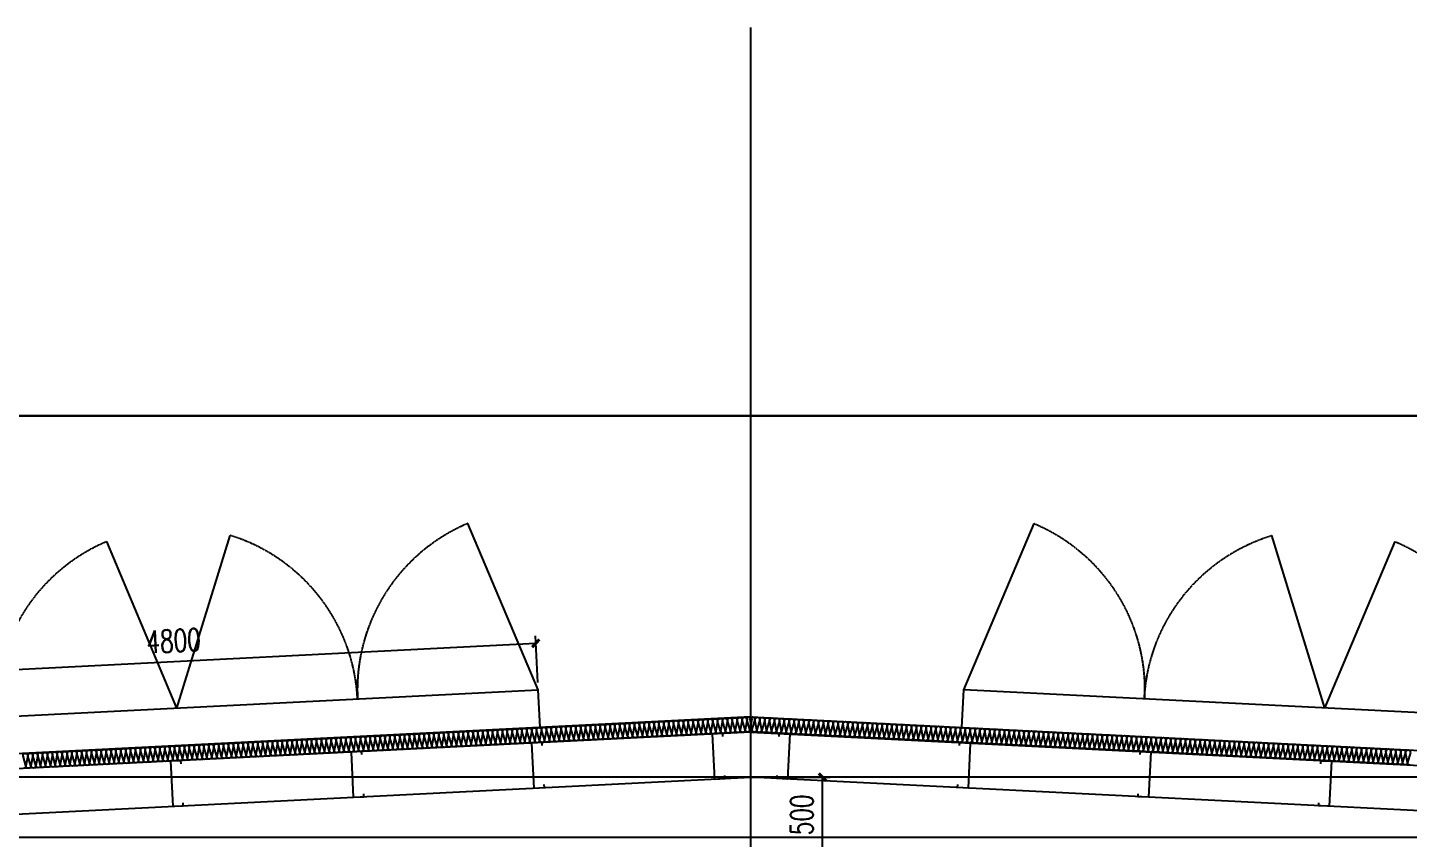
# Model space of a CAD drawing. Extents: x -1899985 to 1774885, y 556286 to 2175695.
# Drawn here: x -1716161 to -1706997, y 579951 to 585336 of the extents above; entities that cross this region are included whole.
import ezdxf

# ---------------------------------------------------------------- set-up
doc = ezdxf.new("R2010")
doc.units = 0
doc.header["$LTSCALE"] = 10
doc.header["$MEASUREMENT"] = 0
for name, pattern in [('20剖面图$0$__DASH', [0.35, 0.25, -0.1]), ('20剖面图$0$DASH', [0.35, 0.25, -0.1]), ('20剖面图$0$DOTE', [2.42, 2, -0.2, 0.02, -0.2])]:
    doc.linetypes.add(name, pattern=pattern)
doc.layers.get('Defpoints').update_dxf_attribs({"color": 210})
for name, color, linetype in [('20剖面图$0$A-AXIS-DOTE', 14, '20剖面图$0$DOTE'), ('20剖面图$0$A-HATCH-2', 251, 'Continuous'), ('20剖面图$0$A-LIN-V', 9, 'Continuous'), ('20剖面图$0$AS-COLN', 6, 'Continuous'), ('20剖面图$0$建-尺寸', 3, 'Continuous'), ('A-LIN-V', 9, 'Continuous')]:
    doc.layers.add(name, color=color, linetype=linetype)
doc.styles.add('20剖面图$0$A-DIM_T3', font='SIMPLEX', dxfattribs={"width": 0.705882, "bigfont": 'GBCBIG'})
doc.dimstyles.new('20剖面图$0$A-DIM&&50', dxfattribs={"dimtxt": 148.75, "dimasz": 50, "dimexe": 50, "dimexo": 50, "dimgap": 63.125, "dimtad": 1, "dimdec": 0, "dimzin": 0, "dimdsep": 46, "dimtxsty": '20剖面图$0$A-DIM_T3', "dimblk": '20剖面图$0$_ArchTick', "dimcen": 0.09, "dimclrt": 7, "dimazin": 2, "dimtfac": 1, "dimtdec": 0, "dimtix": 1, "dimtmove": 2, "dimatfit": 3, "dimfxl": 1, "dimtolj": 1, "dimtzin": 0, "dimarcsym": 0})

# ---------------------------------------------------------------- blocks, each defined once
blk = doc.blocks.new('20剖面图$0$_ArchTick')
at = {"color": 0, "linetype": 'ByBlock', "const_width": 0.4}
blk.add_lwpolyline([(-0.5, -0.5), (0.5, 0.5)], dxfattribs=at)
blk = doc.blocks.new('*D552')
at = {"layer": '20剖面图$0$建-尺寸', "color": 0, "lineweight": -2, "transparency": 16777216}
for p, q in [((8250, 1100), (8775, 1100)), ((8725, 600), (8725, 1100)), ((8250, 600), (8775, 600))]:
    blk.add_line(p, q, dxfattribs=at)
at = {"layer": 'Defpoints', "color": 0, "transparency": 16777216}
for p in [(8200, 1100), (8725, 1100), (8200, 600)]:
    blk.add_point(p, dxfattribs=at)
at = {"layer": '20剖面图$0$建-尺寸', "color": 0, "lineweight": -2, "transparency": 16777216, "xscale": 50, "yscale": 50, "zscale": 50}
for p, rotation in [((8725, 1100), 90), ((8725, 600), 270)]:
    blk.add_blockref('20剖面图$0$_ArchTick', p, dxfattribs=dict(at, rotation=rotation))
at = {"layer": '20剖面图$0$建-尺寸', "color": 7, "transparency": 16777216, "insert": (8587.5, 850), "char_height": 148.75, "attachment_point": 5, "rotation": 90, "style": '20剖面图$0$A-DIM_T3'}
blk.add_mtext('\\A1;500', dxfattribs=at)
blk = doc.blocks.new('20剖面图$0$CURVEPATTERNLIB$SYSLIB$岩棉板')
at = {"color": 0}
for p, q in [((0, -17), (12, -67)), ((12, -67), (24, -17))]:
    blk.add_line(p, q, dxfattribs=at)
for centre, start, end in [((12, -17), 0, 180), ((0, -67), 270, 0), ((24, -67), 180, 270)]:
    blk.add_arc(centre, 12, start, end, dxfattribs=at)
blk = doc.blocks.new('*D594')
at = {"layer": '20剖面图$0$建-尺寸', "color": 0, "lineweight": -2, "transparency": 16777216}
for p, q in [((-1777489.3, 580880.8), (-1777473.7, 581190.4)), ((-1777476.2, 581140.5), (-1772682.3, 580899.3)), ((-1772695.3, 580639.6), (-1772679.7, 580949.2))]:
    blk.add_line(p, q, dxfattribs=at)
at = {"layer": 'Defpoints', "color": 0, "transparency": 16777216}
for p in [(-1772682.3, 580899.3), (-1777491.8, 580830.9), (-1772697.8, 580589.7)]:
    blk.add_point(p, dxfattribs=at)
at = {"layer": '20剖面图$0$建-尺寸', "color": 0, "lineweight": -2, "transparency": 16777216, "xscale": 50, "yscale": 50, "zscale": 50}
for p, rotation in [((-1777476.2, 581140.5), 177.1195904165195), ((-1772682.3, 580899.3), 357.1195904165195)]:
    blk.add_blockref('20剖面图$0$_ArchTick', p, dxfattribs=dict(at, rotation=rotation))
at = {"layer": '20剖面图$0$建-尺寸', "color": 7, "transparency": 16777216, "insert": (-1775072.3, 581157.2), "char_height": 148.75, "attachment_point": 5, "rotation": 357.11959, "style": '20剖面图$0$A-DIM_T3'}
blk.add_mtext('\\A1;4800', dxfattribs=at)
blk = doc.blocks.new('20剖面图$0$G$C845E5159')
at = {"layer": '20剖面图$0$A-AXIS-DOTE', "linetype": '20剖面图$0$__DASH', "ltscale": 2}
blk.add_line((8250, -3360.7), (8250, 6078.5), dxfattribs=at)
at = {"layer": '20剖面图$0$A-LIN-V', "color": 2}
for p in [(300, 700), (16200, 700)]:
    blk.add_line(p, (8250, 1100), dxfattribs=at)
at = {"layer": '20剖面图$0$A-LIN-V'}
for points in [[(8063.6, 1371), (8062.6, 1390.9), (7992.7, 1387.4), (8007.7, 1087.8), (8077.7, 1091.3), (8076.7, 1111.3)], [(8436.4, 1371), (8437.4, 1390.9), (8507.3, 1387.4), (8492.3, 1087.8), (8422.3, 1091.3), (8423.3, 1111.3)], [(6865.1, 1310.7), (6864.1, 1330.6), (6794.2, 1327.1), (6809.3, 1027.5), (6879.2, 1031), (6878.2, 1051)], [(9634.9, 1310.7), (9635.9, 1330.6), (9705.8, 1327.1), (9690.7, 1027.5), (9620.8, 1031), (9621.8, 1051)], [(4468.1, 1190.1), (4467.1, 1210), (4397.2, 1206.5), (4412.3, 906.9), (4482.2, 910.4), (4481.2, 930.4)], [(5666.6, 1250.4), (5665.6, 1270.3), (5595.7, 1266.8), (5610.8, 967.2), (5680.7, 970.7), (5679.7, 990.7)], [(10833.4, 1250.4), (10834.4, 1270.3), (10904.3, 1266.8), (10889.2, 967.2), (10819.3, 970.7), (10820.3, 990.7)], [(12031.9, 1190.1), (12032.9, 1210), (12102.8, 1206.5), (12087.7, 906.9), (12017.8, 910.4), (12018.8, 930.4)]]:
    blk.add_lwpolyline(points, dxfattribs=at)
at = {"layer": '20剖面图$0$AS-COLN'}
for p, q in [((8250, 1500.5), (401.1, 1105.6)), ((8250, 1500.5), (16098.9, 1105.6)), ((8250, 1400.4), (400.1, 1005.4)), ((8250, 1400.4), (16099.9, 1005.4))]:
    blk.add_line(p, q, dxfattribs=at)
at = {"layer": '20剖面图$0$A-HATCH-2', "xscale": -1.354458951392196, "yscale": 1.351351351351351, "zscale": 1.351351351351351}
for p, rotation in [((7573.1, 1473.5), 2.88037755284905), ((7605.6, 1475.1), 2.88037755284905), ((7638.1, 1476.7), 2.88037755284905), ((7670.5, 1478.4), 2.88037755284905), ((7703, 1480), 2.88037755284905), ((7735.5, 1481.6), 2.88037755284905), ((7767.9, 1483.3), 2.88037755284905), ((7800.4, 1484.9), 2.88037755284905), ((7832.9, 1486.5), 2.88037755284905), ((7865.3, 1488.2), 2.88037755284905), ((7897.8, 1489.8), 2.88037755284905), ((7930.3, 1491.4), 2.88037755284905), ((7962.7, 1493.1), 2.88037755284905), ((7995.2, 1494.7), 2.88037755284905), ((8027.7, 1496.3), 2.88037755284905), ((8060.1, 1498), 2.88037755284905), ((8092.6, 1499.6), 2.88037755284905), ((8125.1, 1501.2), 2.88037755284905), ((8157.5, 1502.9), 2.88037755284905), ((8190, 1504.5), 2.88037755284905), ((8222.5, 1506.1), 2.88037755284905), ((8254.9, 1507.8), 2.88037755284905), ((8277.5, 1506.1), 357.1196224471509), ((8310, 1504.5), 357.1196224471509), ((8342.5, 1502.9), 357.1196224471509), ((8374.9, 1501.2), 357.1196224471509), ((8407.4, 1499.6), 357.1196224471509), ((8439.9, 1498), 357.1196224471509), ((8472.3, 1496.3), 357.1196224471509), ((8504.8, 1494.7), 357.1196224471509), ((8537.3, 1493.1), 357.1196224471509), ((8569.7, 1491.4), 357.1196224471509), ((8602.2, 1489.8), 357.1196224471509), ((8634.7, 1488.2), 357.1196224471509), ((8667.1, 1486.5), 357.1196224471509), ((8699.6, 1484.9), 357.1196224471509), ((8732.1, 1483.3), 357.1196224471509), ((8764.5, 1481.6), 357.1196224471509), ((8797, 1480), 357.1196224471509), ((8829.5, 1478.4), 357.1196224471509), ((8861.9, 1476.7), 357.1196224471509), ((8894.4, 1475.1), 357.1196224471509), ((8926.9, 1473.5), 357.1196224471509), ((8959.3, 1471.8), 357.1196224471509), ((5755, 1382), 2.88037755284905), ((5787.5, 1383.6), 2.88037755284905), ((5820, 1385.2), 2.88037755284905), ((5852.4, 1386.9), 2.88037755284905), ((5884.9, 1388.5), 2.88037755284905), ((5917.4, 1390.1), 2.88037755284905), ((5949.8, 1391.8), 2.88037755284905), ((5982.3, 1393.4), 2.88037755284905), ((6014.8, 1395.1), 2.88037755284905), ((6047.2, 1396.7), 2.88037755284905), ((6079.7, 1398.3), 2.88037755284905), ((6112.2, 1400), 2.88037755284905), ((6144.6, 1401.6), 2.88037755284905), ((6177.1, 1403.2), 2.88037755284905), ((6209.6, 1404.9), 2.88037755284905), ((6242, 1406.5), 2.88037755284905), ((6274.5, 1408.1), 2.88037755284905), ((6307, 1409.8), 2.88037755284905), ((6339.4, 1411.4), 2.88037755284905), ((6371.9, 1413), 2.88037755284905), ((6404.4, 1414.7), 2.88037755284905), ((6436.8, 1416.3), 2.88037755284905), ((6469.3, 1417.9), 2.88037755284905), ((6501.8, 1419.6), 2.88037755284905), ((6534.2, 1421.2), 2.88037755284905), ((6566.7, 1422.8), 2.88037755284905), ((6599.2, 1424.5), 2.88037755284905), ((6631.6, 1426.1), 2.88037755284905), ((6664.1, 1427.7), 2.88037755284905), ((6696.6, 1429.4), 2.88037755284905), ((6729, 1431), 2.88037755284905), ((6761.5, 1432.6), 2.88037755284905), ((6794, 1434.3), 2.88037755284905), ((6826.4, 1435.9), 2.88037755284905), ((6858.9, 1437.5), 2.88037755284905), ((6891.3, 1439.2), 2.88037755284905), ((6923.8, 1440.8), 2.88037755284905), ((6956.3, 1442.4), 2.88037755284905), ((6988.7, 1444.1), 2.88037755284905), ((7021.2, 1445.7), 2.88037755284905), ((7053.7, 1447.3), 2.88037755284905), ((7086.1, 1449), 2.88037755284905), ((7118.6, 1450.6), 2.88037755284905), ((7151.1, 1452.2), 2.88037755284905), ((7183.5, 1453.9), 2.88037755284905), ((7216, 1455.5), 2.88037755284905), ((7248.5, 1457.1), 2.88037755284905), ((7280.9, 1458.8), 2.88037755284905), ((7313.4, 1460.4), 2.88037755284905), ((7345.9, 1462), 2.88037755284905), ((7378.3, 1463.7), 2.88037755284905), ((7410.8, 1465.3), 2.88037755284905), ((7443.3, 1466.9), 2.88037755284905), ((7475.7, 1468.6), 2.88037755284905), ((7508.2, 1470.2), 2.88037755284905), ((7540.7, 1471.8), 2.88037755284905), ((8991.8, 1470.2), 357.1196224471509), ((9024.3, 1468.6), 357.1196224471509), ((9056.7, 1466.9), 357.1196224471509), ((9089.2, 1465.3), 357.1196224471509), ((9121.7, 1463.7), 357.1196224471509), ((9154.1, 1462), 357.1196224471509), ((9186.6, 1460.4), 357.1196224471509), ((9219.1, 1458.8), 357.1196224471509), ((9251.5, 1457.1), 357.1196224471509), ((9284, 1455.5), 357.1196224471509), ((9316.5, 1453.9), 357.1196224471509), ((9348.9, 1452.2), 357.1196224471509), ((9381.4, 1450.6), 357.1196224471509), ((9413.9, 1449), 357.1196224471509), ((9446.3, 1447.3), 357.1196224471509), ((9478.8, 1445.7), 357.1196224471509), ((9511.3, 1444.1), 357.1196224471509), ((9543.7, 1442.4), 357.1196224471509), ((9576.2, 1440.8), 357.1196224471509), ((9608.7, 1439.2), 357.1196224471509), ((9641.1, 1437.5), 357.1196224471509), ((9673.6, 1435.9), 357.1196224471509), ((9706.1, 1434.3), 357.1196224471509), ((9738.5, 1432.6), 357.1196224471509), ((9771, 1431), 357.1196224471509), ((9803.4, 1429.4), 357.1196224471509), ((9835.9, 1427.7), 357.1196224471509), ((9868.4, 1426.1), 357.1196224471509), ((9900.8, 1424.5), 357.1196224471509), ((9933.3, 1422.8), 357.1196224471509), ((9965.8, 1421.2), 357.1196224471509), ((9998.2, 1419.6), 357.1196224471509), ((10030.7, 1417.9), 357.1196224471509), ((10063.2, 1416.3), 357.1196224471509), ((10095.6, 1414.7), 357.1196224471509), ((10128.1, 1413), 357.1196224471509), ((10160.6, 1411.4), 357.1196224471509), ((10193, 1409.8), 357.1196224471509), ((10225.5, 1408.1), 357.1196224471509), ((10258, 1406.5), 357.1196224471509), ((10290.4, 1404.9), 357.1196224471509), ((10322.9, 1403.2), 357.1196224471509), ((10355.4, 1401.6), 357.1196224471509), ((10387.8, 1400), 357.1196224471509), ((10420.3, 1398.3), 357.1196224471509), ((10452.8, 1396.7), 357.1196224471509), ((10485.2, 1395.1), 357.1196224471509), ((10517.7, 1393.4), 357.1196224471509), ((10550.2, 1391.8), 357.1196224471509), ((10582.6, 1390.1), 357.1196224471509), ((10615.1, 1388.5), 357.1196224471509), ((10647.6, 1386.9), 357.1196224471509), ((10680, 1385.2), 357.1196224471509), ((10712.5, 1383.6), 357.1196224471509), ((10745, 1382), 357.1196224471509), ((10777.4, 1380.3), 357.1196224471509), ((3936.9, 1290.5), 2.88037755284905), ((3969.4, 1292.1), 2.88037755284905), ((4001.9, 1293.8), 2.88037755284905), ((4034.3, 1295.4), 2.88037755284905), ((4066.8, 1297), 2.88037755284905), ((4099.3, 1298.7), 2.88037755284905), ((4131.7, 1300.3), 2.88037755284905), ((4164.2, 1301.9), 2.88037755284905), ((4196.7, 1303.6), 2.88037755284905), ((4229.1, 1305.2), 2.88037755284905), ((4261.6, 1306.8), 2.88037755284905), ((4294.1, 1308.5), 2.88037755284905), ((4326.5, 1310.1), 2.88037755284905), ((4359, 1311.7), 2.88037755284905), ((4391.5, 1313.4), 2.88037755284905), ((4423.9, 1315), 2.88037755284905), ((4456.4, 1316.6), 2.88037755284905), ((4488.9, 1318.3), 2.88037755284905), ((4521.3, 1319.9), 2.88037755284905), ((4553.8, 1321.5), 2.88037755284905), ((4586.3, 1323.2), 2.88037755284905), ((4618.7, 1324.8), 2.88037755284905), ((4651.2, 1326.4), 2.88037755284905), ((4683.7, 1328.1), 2.88037755284905), ((4716.1, 1329.7), 2.88037755284905), ((4748.6, 1331.3), 2.88037755284905), ((4781.1, 1333), 2.88037755284905), ((4813.5, 1334.6), 2.88037755284905), ((4846, 1336.2), 2.88037755284905), ((4878.5, 1337.9), 2.88037755284905), ((4910.9, 1339.5), 2.88037755284905), ((4943.4, 1341.1), 2.88037755284905), ((4975.9, 1342.8), 2.88037755284905), ((5008.3, 1344.4), 2.88037755284905), ((5040.8, 1346), 2.88037755284905), ((5073.3, 1347.7), 2.88037755284905), ((5105.7, 1349.3), 2.88037755284905), ((5138.2, 1350.9), 2.88037755284905), ((5170.7, 1352.6), 2.88037755284905), ((5203.1, 1354.2), 2.88037755284905), ((5235.6, 1355.8), 2.88037755284905), ((5268.1, 1357.5), 2.88037755284905), ((5300.5, 1359.1), 2.88037755284905), ((5333, 1360.7), 2.88037755284905), ((5365.4, 1362.4), 2.88037755284905), ((5397.9, 1364), 2.88037755284905), ((5430.4, 1365.6), 2.88037755284905), ((5462.8, 1367.3), 2.88037755284905), ((5495.3, 1368.9), 2.88037755284905), ((5527.8, 1370.5), 2.88037755284905), ((5560.2, 1372.2), 2.88037755284905), ((5592.7, 1373.8), 2.88037755284905), ((5625.2, 1375.4), 2.88037755284905), ((5657.6, 1377.1), 2.88037755284905), ((5690.1, 1378.7), 2.88037755284905), ((5722.6, 1380.3), 2.88037755284905), ((10809.9, 1378.7), 357.1196224471509), ((10842.4, 1377.1), 357.1196224471509), ((10874.8, 1375.4), 357.1196224471509), ((10907.3, 1373.8), 357.1196224471509), ((10939.8, 1372.2), 357.1196224471509), ((10972.2, 1370.5), 357.1196224471509), ((11004.7, 1368.9), 357.1196224471509), ((11037.2, 1367.3), 357.1196224471509), ((11069.6, 1365.6), 357.1196224471509), ((11102.1, 1364), 357.1196224471509), ((11134.6, 1362.4), 357.1196224471509), ((11167, 1360.7), 357.1196224471509), ((11199.5, 1359.1), 357.1196224471509), ((11231.9, 1357.5), 357.1196224471509), ((11264.4, 1355.8), 357.1196224471509), ((11296.9, 1354.2), 357.1196224471509), ((11329.3, 1352.6), 357.1196224471509), ((11361.8, 1350.9), 357.1196224471509), ((11394.3, 1349.3), 357.1196224471509), ((11426.7, 1347.7), 357.1196224471509), ((11459.2, 1346), 357.1196224471509), ((11491.7, 1344.4), 357.1196224471509), ((11524.1, 1342.8), 357.1196224471509), ((11556.6, 1341.1), 357.1196224471509), ((11589.1, 1339.5), 357.1196224471509), ((11621.5, 1337.9), 357.1196224471509), ((11654, 1336.2), 357.1196224471509), ((11686.5, 1334.6), 357.1196224471509), ((11718.9, 1333), 357.1196224471509), ((11751.4, 1331.3), 357.1196224471509), ((11783.9, 1329.7), 357.1196224471509), ((11816.3, 1328.1), 357.1196224471509), ((11848.8, 1326.4), 357.1196224471509), ((11881.3, 1324.8), 357.1196224471509), ((11913.7, 1323.2), 357.1196224471509), ((11946.2, 1321.5), 357.1196224471509), ((11978.7, 1319.9), 357.1196224471509), ((12011.1, 1318.3), 357.1196224471509), ((12043.6, 1316.6), 357.1196224471509), ((12076.1, 1315), 357.1196224471509), ((12108.5, 1313.4), 357.1196224471509), ((12141, 1311.7), 357.1196224471509), ((12173.5, 1310.1), 357.1196224471509), ((12205.9, 1308.5), 357.1196224471509), ((12238.4, 1306.8), 357.1196224471509), ((12270.9, 1305.2), 357.1196224471509), ((12303.3, 1303.6), 357.1196224471509), ((12335.8, 1301.9), 357.1196224471509), ((12368.3, 1300.3), 357.1196224471509), ((12400.7, 1298.7), 357.1196224471509), ((12433.2, 1297), 357.1196224471509), ((12465.7, 1295.4), 357.1196224471509), ((12498.1, 1293.8), 357.1196224471509), ((12530.6, 1292.1), 357.1196224471509), ((12563.1, 1290.5), 357.1196224471509), ((12595.5, 1288.9), 357.1196224471509), ((3450, 1266), 2.88037755284905), ((3482.4, 1267.6), 2.88037755284905), ((3514.9, 1269.3), 2.88037755284905), ((3547.4, 1270.9), 2.88037755284905), ((3579.8, 1272.5), 2.88037755284905), ((3612.3, 1274.2), 2.88037755284905), ((3644.8, 1275.8), 2.88037755284905), ((3677.2, 1277.4), 2.88037755284905), ((3709.7, 1279.1), 2.88037755284905), ((3742.2, 1280.7), 2.88037755284905), ((3774.6, 1282.3), 2.88037755284905), ((3807.1, 1284), 2.88037755284905), ((3839.5, 1285.6), 2.88037755284905), ((3872, 1287.2), 2.88037755284905), ((3904.5, 1288.9), 2.88037755284905), ((12628, 1287.2), 357.1196224471509)]:
    blk.add_blockref('20剖面图$0$CURVEPATTERNLIB$SYSLIB$岩棉板', p, dxfattribs=dict(at, rotation=rotation))
at = {"layer": '20剖面图$0$建-尺寸'}
dim = blk.add_aligned_dim(p1=(8200, 600), p2=(8200, 1100), distance=-525, dimstyle='20剖面图$0$A-DIM&&50', dxfattribs=at)
dim.commit()
dim.dimension.update_dxf_attribs({"geometry": '*D552', "text_midpoint": (8587.5, 850)})
blk = doc.blocks.new('20剖面图$0$1231534634654')
at = {"layer": '20剖面图$0$A-LIN-V'}
blk.add_line((-1777491.8, 580830.9), (-1777504.3, 580581.2), dxfattribs=at)
for points in [[(-1777491.8, 580830.9), (-1777025.2, 581936.5)], [(-1775094.8, 580710.3), (-1775448, 581857.1)], [(-1775094.8, 580710.3), (-1774628.2, 581815.9)], [(-1772697.8, 580589.7), (-1773051.1, 581736.5)], [(-1777491.8, 580830.9), (-1772697.8, 580589.7)], [(-1772710.4, 580340), (-1772697.8, 580589.7)]]:
    blk.add_lwpolyline(points, dxfattribs=at)
at = {"layer": '20剖面图$0$A-LIN-V', "linetype": '20剖面图$0$DASH'}
for centre, start, end in [((-1777491.8, 580830.9), 357.11957, 67.11959), ((-1775094.8, 580710.3), 107.11959, 177.11961), ((-1775094.8, 580710.3), 357.11957, 67.11959), ((-1772697.8, 580589.7), 107.11959, 177.11961)]:
    blk.add_arc(centre, 1200, start, end, dxfattribs=at)
at = {"layer": '20剖面图$0$建-尺寸'}
dim = blk.add_aligned_dim(p1=(-1777491.8, 580830.9), p2=(-1772697.8, 580589.7), distance=310, dimstyle='20剖面图$0$A-DIM&&50', dxfattribs=at)
dim.commit()
dim.dimension.update_dxf_attribs({"geometry": '*D594', "text_midpoint": (-1775072.3, 581157.2)})
blk = doc.blocks.new('20剖面图$0$42432')
at = {"layer": '20剖面图$0$A-LIN-V', "rotation": 5.760755105663479}
blk.add_blockref('20剖面图$0$1231534634654', (125748.8, 181213.9), dxfattribs=at)
at = {"layer": '20剖面图$0$A-LIN-V', "xscale": -1, "rotation": 354.2392448943365}
blk.add_blockref('20剖面图$0$1231534634654', (-3515469.6, 181213.9), dxfattribs=at)
blk = doc.blocks.new('20剖面图')
at = {"layer": '20剖面图$0$A-AXIS-DOTE', "linetype": '20剖面图$0$__DASH', "ltscale": 2}
for p, q in [((-1669050, 582757.5), (-1785568.2, 582757.5)), ((-1669330, 580357.5), (-1785568.2, 580357.5)), ((-1669330, 579957.5), (-1785568.2, 579957.5))]:
    blk.add_line(p, q, dxfattribs=at)
at = {"layer": '20剖面图$0$A-LIN-V'}
blk.add_line((-1780031.1, 582757.5), (-1669710.4, 582757.5), dxfattribs=at)
for name, p in [('20剖面图$0$G$C845E5159', (-1719610.4, 579257.5)), ('20剖面图$0$42432', (-16500, 0))]:
    blk.add_blockref(name, p, dxfattribs=at)

msp = doc.modelspace()

# ---------------------------------------------------------------- block references
at = {"layer": 'A-LIN-V'}
msp.add_blockref('20剖面图', (0, 0), dxfattribs=at)

doc.saveas('drawing.dxf')
